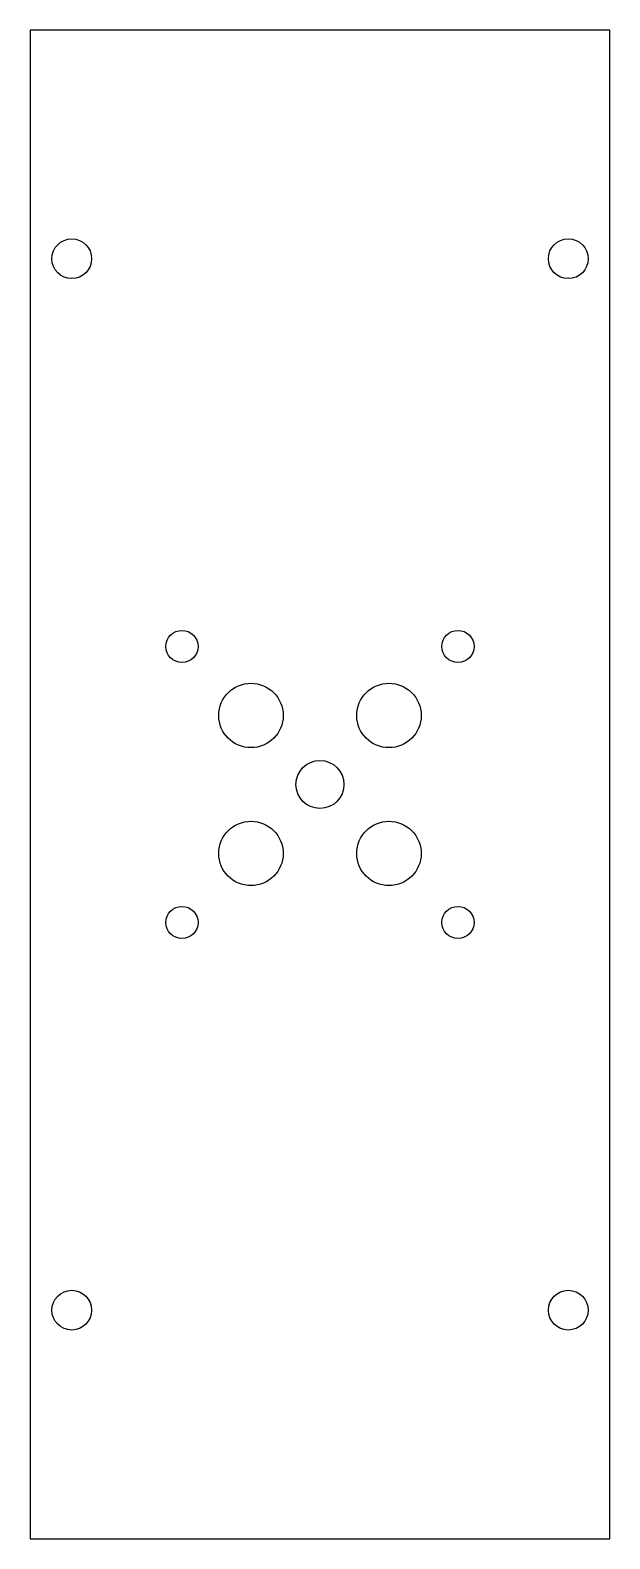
# Model space of a CAD drawing. Header units: millimetres. Extents: x 55 to 118, y 762 to 926.
import ezdxf

# ---------------------------------------------------------------- set-up
doc = ezdxf.new("R2010")
doc.units = ezdxf.units.MM
doc.layers.get('0').update_dxf_attribs({"linetype": 'CONTINUOUS'})

msp = doc.modelspace()

# ---------------------------------------------------------------- linework, layer by layer
msp.add_lwpolyline([(117.51, 926.26), (54.51, 926.26), (54.51, 762.26), (117.51, 762.26)], close=True)
for centre, radius in [((59.03, 901.41), 2.16), ((113, 901.41), 2.16), ((71.01, 859.26), 1.75), ((101.01, 859.26), 1.75), ((78.51, 851.76), 3.5), ((93.51, 851.76), 3.5), ((86.01, 844.26), 2.61), ((78.51, 836.76), 3.5), ((93.51, 836.76), 3.5), ((71.01, 829.26), 1.75), ((101.01, 829.26), 1.75), ((59.03, 787.11), 2.16), ((113, 787.11), 2.16)]:
    msp.add_circle(centre, radius)

doc.saveas('drawing.dxf')
